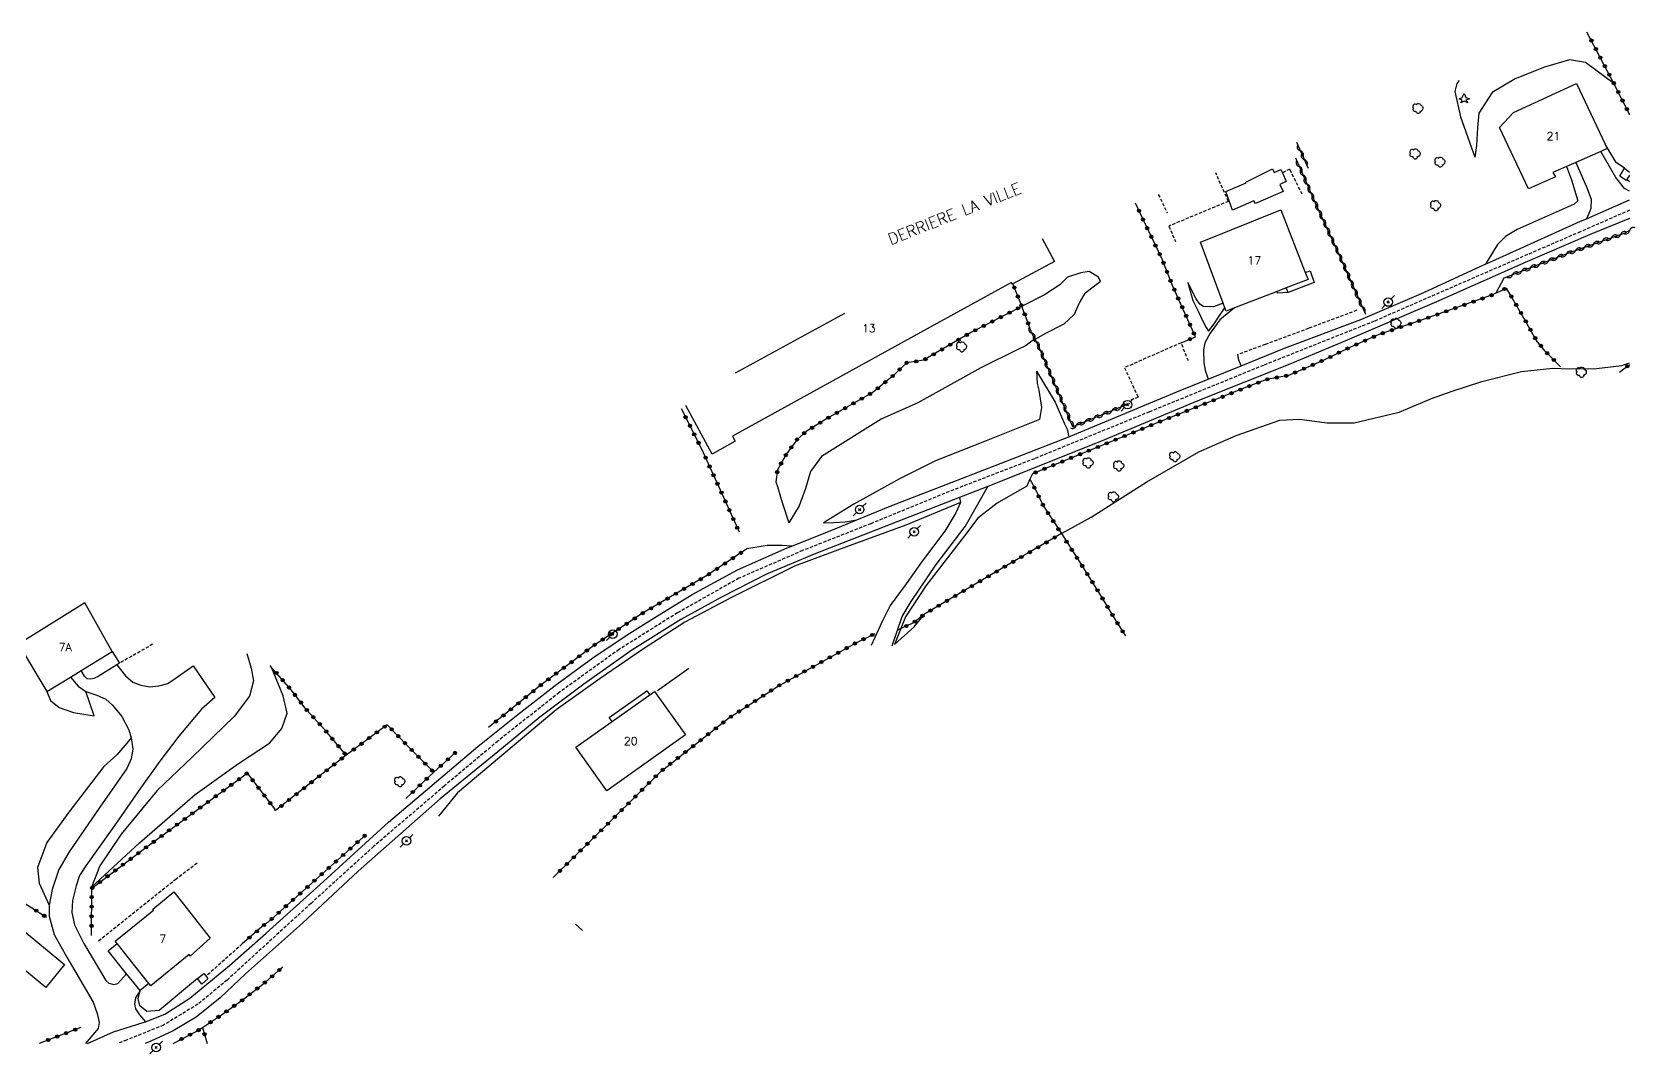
# Model space of a CAD drawing. Header units: millimetres. Extents: x 268000 to 269001, y 118998 to 120000.
# Drawn here: x 268750.5 to 269001, y 118998.4 to 119157.9 of the extents above; entities that cross this region are included whole.
import ezdxf
from ezdxf.enums import TextEntityAlignment as Align

# ---------------------------------------------------------------- set-up
doc = ezdxf.new("R2010")
doc.units = ezdxf.units.MM
doc.linetypes.add('DASHED', pattern=[0.75, 0.5, -0.25])
doc.layers.get('0').update_dxf_attribs({"linetype": 'CONTINUOUS'})
for name, color, linetype in [('W0001', 6, 'DASHED'), ('W0008', 7, 'CONTINUOUS'), ('W0017', 7, 'CONTINUOUS'), ('W0101', 7, 'CONTINUOUS'), ('W0104', 1, 'CONTINUOUS'), ('W0105', 7, 'CONTINUOUS'), ('W0112', 1, 'DASHED'), ('W0211', 2, 'CONTINUOUS'), ('W0214', 2, 'CONTINUOUS'), ('W0300', 7, 'CONTINUOUS'), ('W0303', 7, 'CONTINUOUS'), ('W0310', 3, 'CONTINUOUS'), ('W0322', 7, 'CONTINUOUS'), ('W0323', 7, 'CONTINUOUS'), ('W0473', 7, 'CONTINUOUS'), ('W0989', 7, 'CONTINUOUS'), ('W0991', 7, 'CONTINUOUS')]:
    doc.layers.add(name, color=color, linetype=linetype)
doc.styles.get("Standard").update_dxf_attribs({"font": 'romans.shx', "width": 0.85})

# ---------------------------------------------------------------- blocks, each defined once
blk = doc.blocks.new('T300')
for p, q in [((-0.8, 0.51), (-0.86, 0.34)), ((-0.86, 0.34), (-0.86, 0.17)), ((-0.86, 0.17), (-0.74, 0.06)), ((-0.69, 0.63), (-0.8, 0.51)), ((-0.8, -0.06), (-0.74, 0.06)), ((-0.74, 0.06), (-0.69, 0.11)), ((-0.57, 0.69), (-0.69, 0.63)), ((-0.46, 0.69), (-0.57, 0.69)), ((-0.29, 0.63), (-0.46, 0.69)), ((-0.29, 0.63), (-0.17, 0.74)), ((-0.23, 0.57), (-0.29, 0.63)), ((-0.17, 0.74), (-0.06, 0.8)), ((-0.06, 0.8), (0.06, 0.8)), ((0.06, 0.8), (0.23, 0.74)), ((0.23, 0.74), (0.34, 0.63)), ((0.34, 0.63), (0.4, 0.51)), ((0.46, 0.46), (0.34, 0.46)), ((0.4, 0.51), (0.4, 0.46)), ((0.57, 0.4), (0.46, 0.46)), ((0.57, 0.4), (0.69, 0.29)), ((0.69, 0.29), (0.74, 0.17)), ((0.74, 0.06), (0.69, -0.17)), ((0.74, 0.17), (0.74, 0.06)), ((-0.8, -0.17), (-0.8, -0.06)), ((-0.8, -0.23), (-0.8, -0.17)), ((-0.74, -0.34), (-0.8, -0.23)), ((-0.69, -0.4), (-0.74, -0.34)), ((-0.51, -0.46), (-0.69, -0.4)), ((-0.4, -0.46), (-0.51, -0.46)), ((-0.4, -0.46), (-0.34, -0.46)), ((-0.34, -0.46), (-0.34, -0.4)), ((-0.34, -0.51), (-0.34, -0.46)), ((-0.29, -0.63), (-0.34, -0.51)), ((-0.17, -0.74), (-0.29, -0.63)), ((-0.06, -0.8), (-0.17, -0.74)), ((0.06, -0.8), (-0.06, -0.8)), ((0.17, -0.74), (0.06, -0.8)), ((0.23, -0.69), (0.17, -0.74)), ((0.29, -0.46), (0.23, -0.46)), ((0.29, -0.63), (0.23, -0.69)), ((0.46, -0.4), (0.29, -0.46)), ((0.34, -0.51), (0.29, -0.63)), ((0.34, -0.51), (0.34, -0.46)), ((0.57, -0.34), (0.46, -0.4)), ((0.63, -0.29), (0.57, -0.34)), ((0.69, -0.17), (0.63, -0.29))]:
    blk.add_line(p, q)
blk = doc.blocks.new('T303')
for p, q in [((-0.77, 0), (-0.28, 0.21)), ((-0.28, -0.21), (-0.77, 0)), ((-0.28, 0.21), (0, 0.83)), ((0, 0.83), (0.28, 0.21)), ((0.28, 0.21), (0.83, 0)), ((0.83, 0), (0.28, -0.21)), ((-0.49, -0.63), (-0.28, -0.21)), ((0, -0.35), (-0.49, -0.63)), ((0.56, -0.63), (0, -0.35)), ((0.28, -0.21), (0.56, -0.63))]:
    blk.add_line(p, q)
blk = doc.blocks.new('T473')
for p, q in [((-0.166667, 0.166667), (0.166667, -0.166667)), ((-0.166667, -0.166667), (0.166667, 0.166667)), ((0.500001, 0.500001), (1.000002, 1.000002)), ((-1.000002, -1.000002), (-0.500001, -0.500001))]:
    blk.add_line(p, q)
blk.add_ellipse((0, 0), major_axis=(0.471405, 0.471405), ratio=1, start_param=5.4977871438, end_param=11.780972451)
blk = doc.blocks.new('t323o')
at = {"color": 0, "linetype": 'Continuous'}
for radius in [0.25, 0.15]:
    blk.add_circle((0, 0), radius, dxfattribs=at)
blk = doc.blocks.new('t322o')
at = {"color": 0, "linetype": 'Continuous'}
for radius in [0.25, 0.15]:
    blk.add_circle((0, 0), radius, dxfattribs=at)
blk = doc.blocks.new('t310o')
at = {"color": 0, "linetype": 'Continuous'}
for centre, start, end in [((-0.5, 0.38), 216.8699, 323.1304), ((0.5, -0.37), 36.8699, 143.1303)]:
    blk.add_arc(centre, 0.625, start, end, dxfattribs=at)

msp = doc.modelspace()

# ---------------------------------------------------------------- linework, layer by layer
at = {"layer": 'W0001'}
msp.add_lwpolyline([(269000, 119130.08), (268992.29, 119126.71), (268976.45, 119119.87), (268960.09, 119112.74), (268942.79, 119105.86), (268924.99, 119098.6), (268907.03, 119091.29), (268893.7, 119086.15), (268881.46, 119081.14), (268870.81, 119076.94), (268860.87, 119072.63), (268851.27, 119067.22), (268842.14, 119061.5), (268832.8, 119054.79), (268823.21, 119047.2), (268814.87, 119040.2), (268803.85, 119030.78), (268794.02, 119021.85), (268780.93, 119009.9), (268776.35, 119006.11), (268770.99, 119002.86), (268765.23, 119000.53), (268763.8, 119000)], dxfattribs=at)
at = {"layer": 'W0008'}
for points in [[(268759.11, 119000), (268763.17, 119001.8), (268767.8, 119003.25), (268768.2, 119003.4), (268771.19, 119004.56), (268775.12, 119007.07), (268781.3, 119012.15), (268787.03, 119017.2), (268796, 119025.26), (268806.16, 119034.52), (268820.07, 119046.34), (268826.32, 119051.37), (268832.43, 119056.07), (268838.04, 119060.19), (268843.4, 119063.79), (268847.74, 119066.49), (268853.58, 119070.07), (268860.67, 119073.94), (268868.43, 119077.38), (268869.14, 119077.65), (268876.29, 119080.49), (268879.27, 119081.72), (268884.76, 119083.99), (268894.86, 119087.89), (268905.32, 119091.96), (268912.41, 119094.71), (268929.29, 119101.71), (268934.19, 119103.7), (268939.32, 119105.78), (268946.1, 119108.52), (268958.03, 119113.02), (268967.84, 119117.24), (268977.42, 119121.65), (268977.48, 119121.68), (268984.51, 119124.85), (268992.31, 119128.35), (268993.24, 119128.75), (269000, 119131.7)], [(269000, 119128.81), (268993.83, 119126.27), (268983.7, 119121.92), (268969.84, 119115.75), (268955.9, 119109.79), (268946.92, 119106.03), (268932.57, 119100.3), (268917.97, 119094.21), (268900.45, 119087.23), (268899.75, 119086.96), (268895.31, 119085.24), (268886.61, 119081.86), (268872.9, 119076.51), (268865.19, 119073.24), (268858.17, 119069.69), (268851.82, 119066.21), (268844.13, 119061.39), (268836.63, 119056.1), (268829.78, 119050.95), (268823.22, 119045.54), (268814.21, 119038.18), (268801.38, 119026.88), (268792.69, 119018.79), (268783.78, 119010.89), (268779.83, 119007.11), (268776.07, 119004.12), (268772.5, 119001.95), (268769.02, 119000.35), (268768.14, 119000)]]:
    msp.add_lwpolyline(points, dxfattribs=at)
at = {"layer": 'W0017'}
for points in [[(269000, 119133.06), (268999.2, 119133.49), (268997.86, 119135.18), (268995.5, 119139.26)], [(268991.59, 119137.54), (268993.25, 119133.73), (268993.98, 119131.8), (268993.93, 119130.35), (268993.78, 119129.93), (268993.24, 119128.75)], [(268938.3, 119114.85), (268935.98, 119112.97), (268934.46, 119110.87), (268933.66, 119109.39), (268933.45, 119108.29), (268933.5, 119106.27), (268933.7, 119105.12), (268934.19, 119103.7)], [(268939.32, 119105.78), (268938.93, 119106.67), (268938.8, 119107.56)], [(268884.81, 119062.09), (268886.38, 119066.66), (268887.77, 119068.98), (268891.7, 119074.79), (268896.2, 119080.72), (268898.13, 119084.07), (268899.75, 119086.96)], [(268895.31, 119085.24), (268895.49, 119084.44), (268894.77, 119082.83), (268893.03, 119079.96), (268889.51, 119075.28), (268886.97, 119071.76), (268884.47, 119068.37), (268883.27, 119065.86), (268881.51, 119062.1)], [(268763.72, 119059.13), (268765.05, 119057.37), (268766.18, 119056.42), (268767.43, 119055.92), (268768.85, 119055.67), (268770.26, 119055.85), (268771.66, 119056.18), (268772.81, 119056.96), (268775.62, 119058.97), (268778.99, 119053.99), (268776.92, 119052.18), (268773.37, 119047.98), (268770.42, 119044.08), (268767.12, 119039.49), (268763.48, 119034.24), (268758.85, 119027.72), (268757.87, 119026.21), (268757.34, 119024.6), (268756.78, 119022.32), (268756.7, 119020.45), (268757.1, 119018.53), (268758.57, 119015.63), (268762.01, 119009.85), (268762.47, 119009.41), (268763.24, 119009.19), (268763.88, 119009.38), (268765.23, 119010.89)], [(268756.46, 119057.19), (268757.66, 119055.76), (268758.85, 119054.97), (268760.59, 119054.37), (268762.01, 119053.74), (268763.04, 119052.79), (268764.47, 119051.04), (268765.57, 119048.96), (268765.94, 119047.72), (268766.21, 119045.95), (268765.93, 119044.45), (268765.27, 119042.9), (268761.03, 119036.87), (268756.24, 119029.9), (268754.63, 119027.16), (268753.6, 119024.04), (268753.14, 119021.6), (268753.15, 119019.87), (268753.91, 119017.02), (268755.87, 119013.48), (268760, 119006.46), (268760.62, 119004.7), (268760.95, 119003.29), (268760.8, 119002.36), (268758.8, 119000)], [(268767.36, 119008.28), (268766.62, 119007.1), (268766.44, 119006.14), (268766.61, 119005.4), (268767.22, 119004.47), (268768.2, 119003.4)]]:
    msp.add_lwpolyline(points, dxfattribs=at)
at = {"layer": 'W0101'}
for points in [[(268984.22, 119133.42), (268979.69, 119143), (268981.88, 119145.35), (268991.69, 119149.88), (268996.16, 119140.39), (268996.16, 119140.39), (268996.49, 119139.69), (268995.5, 119139.26), (268991.59, 119137.54), (268990.14, 119136.91), (268988.02, 119135.98), (268988.39, 119135.31)], [(268936.98, 119114.34), (268936.79, 119114.86), (268936.53, 119115.55), (268932.98, 119125.08), (268945.53, 119130.14), (268949.34, 119120.36), (268949.77, 119119.26), (268946.35, 119117.94), (268944.94, 119117.4), (268938.3, 119114.85)], [(268752.75, 119054.93), (268756.46, 119057.19), (268758.15, 119058.23), (268762.96, 119061.17), (268758.73, 119068.77), (268748.33, 119062.33)], [(268840.24, 119039.46), (268835.42, 119046.27), (268847.71, 119054.96), (268852.52, 119048.16)]]:
    msp.add_lwpolyline(points, close=True, dxfattribs=at)
for points in [[(268908.21, 119125.66), (268910.14, 119122.06), (268903.65, 119118.56), (268903.62, 119118.54), (268903.46, 119118.8), (268890.76, 119111.8), (268859.85, 119094.83)], [(268860.35, 119104.68), (268875.8, 119113.11), (268877.42, 119114.01)], [(268859.85, 119094.83), (268860.31, 119094.03), (268856.67, 119092.01), (268852.58, 119099.57)], [(268769.43, 119020.81), (268769.34, 119020.94), (268772.59, 119023.66), (268778.29, 119016.43), (268775.14, 119013.64), (268774.98, 119013.87)], [(268774.98, 119013.87), (268769.02, 119008.98), (268768.7, 119009.38), (268763.74, 119015.62), (268763.45, 119015.98), (268769.43, 119020.81)]]:
    msp.add_lwpolyline(points, dxfattribs=at)
at = {"layer": 'W0101', "const_width": 0.002}
for points in [[(268769.43, 119020.81), (268769.43, 119020.81)], [(268774.98, 119013.87), (268774.98, 119013.87)]]:
    msp.add_lwpolyline(points, close=True, dxfattribs=at)
at = {"layer": 'W0104'}
for points in [[(268937.99, 119130.08), (268936.91, 119132.99), (268940.11, 119134.33), (268940.04, 119134.46), (268944.22, 119136.55), (268944.45, 119135.97), (268945.51, 119136.43), (268945.75, 119135.91), (268946.36, 119134.57), (268945.37, 119134.09), (268945.89, 119133), (268941.58, 119131.1), (268941.32, 119131.55)], [(268752.6, 119008.74), (268742.65, 119016.91), (268745.67, 119020.44), (268755.53, 119012.34)]]:
    msp.add_lwpolyline(points, close=True, dxfattribs=at)
for points in [[(268949.34, 119120.36), (268950.08, 119120.63), (268950.7, 119118.8), (268946.64, 119117.23), (268946.35, 119117.94)], [(268859.85, 119094.83), (268859.85, 119094.83)], [(268762.96, 119061.17), (268764.13, 119059.38), (268763.72, 119059.13), (268760.78, 119057.3), (268760.11, 119056.98), (268759.57, 119056.87), (268759.05, 119056.93), (268758.63, 119057.35), (268758.15, 119058.23)], [(268848.14, 119055.09), (268853.05, 119058.6)], [(268841.06, 119050.26), (268840.61, 119050.9), (268846.5, 119055.07), (268846.96, 119054.43)], [(268768.7, 119009.38), (268767.36, 119008.28), (268765.23, 119010.89), (268762.34, 119014.46), (268763.74, 119015.62)]]:
    msp.add_lwpolyline(points, dxfattribs=at)
at = {"layer": 'W0105'}
for points in [[(268999.45, 119134.71), (268998.47, 119135.4), (268999.17, 119136.63), (269000, 119136.02)], [(269000, 119135.56), (268999.56, 119134.88), (268999.45, 119134.71)], [(268946.64, 119117.23), (268945.01, 119117.12), (268944.94, 119117.4)]]:
    msp.add_lwpolyline(points, dxfattribs=at)
msp.add_lwpolyline([(268776.99, 119009.26), (268776.3, 119010.12), (268777.29, 119010.93), (268777.64, 119010.49), (268777.94, 119010.1)], close=True, dxfattribs=at)
at = {"layer": 'W0112'}
for points in [[(268948.85, 119132.57), (268946.9, 119136.49), (268945.75, 119135.91)], [(268937.32, 119131.46), (268935.34, 119135.93)], [(268926.37, 119132.54), (268927.77, 119129.67)], [(268937.32, 119131.46), (268928.02, 119127.6), (268929.07, 119125.18)], [(268957.38, 119114.45), (268949.86, 119111.63), (268943.09, 119109.11), (268938.8, 119107.56)], [(268931.08, 119106.54), (268929.93, 119109.38), (268921.08, 119105.49), (268923.24, 119100.89), (268921.9, 119100.37)], [(268769.3, 119062.31), (268764.13, 119059.38)], [(268776.24, 119028.14), (268772.96, 119025.64), (268760.72, 119015.88)], [(268783.3, 119015.54), (268777.64, 119010.49)]]:
    msp.add_lwpolyline(points, dxfattribs=at)
at = {"layer": 'W0211'}
for points in [[(268973.38, 119150.33), (268973.01, 119149.84), (268972.7, 119148.62), (268973.6, 119144.65), (268975.8, 119138.35)], [(268999.17, 119136.63), (268997.91, 119137.52), (268996.16, 119140.39)], [(268996.16, 119140.39), (268996.16, 119140.39)], [(268990.14, 119136.91), (268990.89, 119134.83), (268991.93, 119131.52), (268991.32, 119131), (268982.44, 119127.05), (268980.62, 119125.97), (268979.38, 119124.7), (268977.48, 119121.68)], [(269000, 119134.53), (268999.56, 119134.88)], [(268917.35, 119118.95), (268917.02, 119119.65), (268915.57, 119120.5), (268914.26, 119120.3), (268912.21, 119119.61), (268910.97, 119118.44), (268908.58, 119116.85), (268905.1, 119115.09)], [(268936.53, 119115.55), (268934.98, 119114.97), (268933.41, 119115.05), (268932.86, 119115.43), (268932.28, 119116.23), (268930.97, 119118.79)], [(268980.32, 119119.47), (268979.09, 119117.13)], [(268907.36, 119104.94), (268907.44, 119103.02), (268907.71, 119101.96), (268908.15, 119099.3), (268907.84, 119097.38), (268899.5, 119094.1), (268891.6, 119090.96), (268886.08, 119088.18), (268878.8, 119084.18), (268874.08, 119081.25)], [(268866.65, 119087.7), (268866.88, 119086.93), (268867.61, 119084.47), (268868.69, 119081.27)], [(268906.29, 119088.07), (268905.85, 119086.98), (268901.19, 119084.34), (268898.19, 119081.98), (268896.1, 119079.27), (268890.04, 119071.42), (268886.9, 119066.59), (268886.16, 119064.76), (268885.15, 119062.27)], [(268895.49, 119084.44), (268886.96, 119080.93), (268877.66, 119077.55), (268869.57, 119074.5), (268859.73, 119069.64), (268852.42, 119065.76), (268845.82, 119061.51), (268839.18, 119056.99), (268832.33, 119052.06), (268816.89, 119039.14), (268813.97, 119035.49)], [(268869.14, 119077.65), (268867.65, 119077.74), (268865.26, 119077.75), (268862.12, 119077.22)], [(268784, 119060.9), (268784.7, 119058.61), (268785.07, 119056.59), (268784.45, 119054.24), (268782.03, 119051.05), (268775.48, 119044.71), (268770.01, 119039.5), (268764.36, 119032.68), (268761.06, 119027.75), (268759.74, 119024.4)], [(268752.75, 119054.93), (268753.36, 119053.54), (268754.68, 119052.46), (268756.96, 119051.68), (268760.18, 119051.13)], [(268765.94, 119047.72), (268765.24, 119046.88), (268763.72, 119045.07), (268761.68, 119043.22), (268756.22, 119036.12), (268752.77, 119031.35), (268751.29, 119027.45), (268751.57, 119025.02), (268753.14, 119021.6)], [(268776.3, 119010.12), (268770.34, 119005.13), (268768.41, 119005.01), (268767.32, 119005.87), (268767.05, 119006.99), (268767.36, 119008.28)]]:
    msp.add_lwpolyline(points, dxfattribs=at)
at = {"layer": 'W0214'}
for points in [[(268997.54, 119149.87), (268993.09, 119153.13), (268990.62, 119153.53), (268986.71, 119152.4), (268982.14, 119150.57), (268978.5, 119148.45), (268976.45, 119145.23), (268976.21, 119142.98), (268976.07, 119140.19), (268975.8, 119138.35)], [(268917.35, 119118.95), (268914.83, 119117.03), (268914.17, 119115.87), (268913.76, 119115), (268913.22, 119113.81), (268911.6, 119112.29), (268908.63, 119110.79), (268907.32, 119110.01), (268907.13, 119109.92), (268906.65, 119109.68), (268905.76, 119108.94), (268904.45, 119108.35), (268898.67, 119105.45), (268888.8, 119100.01), (268883.08, 119097.46), (268873.77, 119091.61), (268872.03, 119089.29), (268871.28, 119086.65), (268870.27, 119083.91), (268868.69, 119081.27)], [(268930.97, 119118.79), (268931.77, 119116), (268932.74, 119114.02), (268933.2, 119113.07), (268933.85, 119111.79), (268934.21, 119111.21), (268935.1, 119112.34), (268935.77, 119113.38), (268936.79, 119114.86)], [(268911.23, 119079.59), (268915.89, 119082.16), (268924.6, 119087.68), (268932.71, 119092.37), (268938.56, 119094.92), (268945.34, 119097.29), (268948.45, 119097.47), (268952.72, 119096.9), (268956.95, 119096.9), (268964.02, 119098.57), (268969.07, 119100.69), (268972.27, 119101.84), (268976.91, 119103.35), (268983.08, 119104.88), (268988.02, 119105.44), (268990.65, 119105.33), (268994.82, 119105.36), (268998.76, 119105.85), (269000, 119106.24)], [(268907.36, 119104.94), (268910.29, 119100.09), (268911.7, 119096.74), (268912.15, 119095.88), (268912.41, 119094.71)], [(268874.08, 119081.25), (268875.62, 119081.33), (268877.45, 119081.41), (268879.27, 119081.72)], [(268885.15, 119062.27), (268888.26, 119065.03), (268889.85, 119067.03)], [(268759.74, 119024.4), (268767.26, 119031.33), (268775.92, 119038.88), (268782.71, 119043.71), (268787.55, 119046.86), (268789.46, 119049.15), (268790.3, 119051.57), (268789.67, 119054.26), (268787.88, 119058.71)], [(268760.18, 119051.13), (268758.85, 119054.97)]]:
    msp.add_lwpolyline(points, dxfattribs=at)
at = {"layer": 'W0310'}
for points in [[(268947.94, 119140.7), (268949.78, 119136.65)], [(268947.78, 119138.27), (268950.88, 119131.24), (268954.74, 119122.87), (268958.72, 119113.83)], [(269000, 119126.9), (268999.22, 119126.52), (268990.61, 119123.44), (268980.32, 119119.47)], [(268921.9, 119099.88), (268913.05, 119096.28), (268907.65, 119108.91), (268907.13, 119109.92), (268906.57, 119111.01)]]:
    msp.add_lwpolyline(points, dxfattribs=at)
at = {"layer": 'W0322'}
for points in [[(268997.54, 119149.87), (268993.33, 119157.88)], [(268979.09, 119117.13), (268978.27, 119116.74), (268967.02, 119112.76), (268960.81, 119110.66), (268956.37, 119108.7), (268952.22, 119106.68), (268946.72, 119104.29), (268943.29, 119103.65), (268940.16, 119102.44), (268927.09, 119097.26), (268906.73, 119088.95), (268906.29, 119088.07)], [(268905.1, 119115.09), (268905.05, 119115.07), (268897.18, 119111.02), (268889.71, 119106.65), (268887.08, 119106.25), (268884.73, 119104.05), (268881.86, 119101.68), (268874.71, 119097.61), (268871.36, 119095.53), (268869.96, 119094.3), (268868.31, 119092.04), (268866.89, 119089.53), (268866.65, 119087.7)], [(268851.86, 119099.1), (268855.05, 119092.81)], [(268862.12, 119077.22), (268855.97, 119073.1), (268845.91, 119067.21), (268838.35, 119062.24), (268829.98, 119055.99), (268821.77, 119049.32)], [(268737.19, 119029.62), (268745.85, 119024.11), (268752.72, 119019.7)], [(268758.07, 119002.49), (268751.59, 119000)]]:
    msp.add_lwpolyline(points, dxfattribs=at)
at = {"layer": 'W0323'}
for points in [[(269000, 119144.99), (268999.97, 119145.05), (268997.54, 119149.87)], [(268929.93, 119109.38), (268932.17, 119110.3), (268930.28, 119114.58), (268928.58, 119118.35), (268926.97, 119122.41), (268923.58, 119129.5), (268922.84, 119131.2)], [(268906.57, 119111.01), (268905.89, 119112.84), (268905.05, 119115.07), (268904.89, 119115.51), (268903.65, 119118.56)], [(268979.09, 119117.13), (268980.76, 119117.91)], [(268989.2, 119105.64), (268986.81, 119108.09), (268985.42, 119109.81), (268983.49, 119113.22), (268981.71, 119116.29), (268980.76, 119117.91)], [(268998.43, 119104.8), (269000, 119105.99)], [(268855.05, 119092.81), (268858.21, 119085.87), (268860.89, 119079.85)], [(268906.29, 119088.07), (268907.07, 119086.67), (268908.44, 119083.89), (268911.23, 119079.59)], [(268911.23, 119079.59), (268901.21, 119073.73), (268889.85, 119067.03), (268888.42, 119065.89), (268887.91, 119065.54), (268887.3, 119065.31), (268886.16, 119064.76), (268885.67, 119064.52)], [(268911.23, 119079.59), (268914.35, 119074.77), (268916.17, 119071.87), (268917.21, 119070.21), (268919.75, 119065.99), (268921.24, 119063.63)], [(268831.86, 119025.91), (268841.15, 119035.03), (268848.65, 119042.47), (268859.26, 119050.77), (268866.89, 119055.74), (268879.18, 119062.54), (268882.15, 119063.98)], [(268799.5, 119045.01), (268796.23, 119048.93), (268793.3, 119052.14), (268790.92, 119055.18), (268787.88, 119058.71), (268787.65, 119058.98)], [(268813.2, 119042.34), (268809.09, 119046.48), (268805.95, 119049.76), (268800.3, 119045.59), (268799.5, 119045.01)], [(268799.5, 119045.01), (268788.51, 119036.36), (268788.32, 119036.65)], [(268816.59, 119045.41), (268813.2, 119042.34)], [(268759.75, 119016.85), (268759.78, 119024.26), (268768.23, 119030.58), (268784.07, 119042.2), (268788.32, 119036.65)], [(268813.2, 119042.34), (268808.84, 119038.23)], [(268802.66, 119032.64), (268787.34, 119018.94), (268786.74, 119018.52), (268783.3, 119015.54)], [(268835.36, 119018.62), (268836.46, 119017.64)], [(268777.1, 119002.47), (268780.07, 119004.48), (268783.29, 119006.76), (268786.99, 119009.64), (268789.28, 119011.63), (268789.63, 119011.94)], [(268772.49, 119000), (268776.18, 119001.92), (268777.1, 119002.47)], [(268777.1, 119002.47), (268777.82, 119000)]]:
    msp.add_lwpolyline(points, dxfattribs=at)

# ---------------------------------------------------------------- block references
at = {"layer": 'W0300', "rotation": 359.9999899820874}
for p in [(268966.97, 119145.96), (268966.52, 119138.87), (268970.41, 119137.58), (268969.73, 119130.78), (268963.53, 119112.4), (268895.7, 119108.74), (268992.49, 119104.76), (268915.44, 119090.61), (268929, 119091.59), (268920.23, 119090.14), (268919.4, 119085.32), (268807.95, 119040.85)]:
    msp.add_blockref('T300', p, dxfattribs=at)
at = {"layer": 'W0303', "rotation": 359.9999899820874}
msp.add_blockref('T303', (268974.14, 119147.46), dxfattribs=at)
at = {"layer": 'W0310'}
for p, rotation in [((268948.56, 119139.33), 294.446099420911), ((268949.18, 119137.97), 294.446099420911), ((268948.38, 119136.9), 293.8330303042094), ((268948.99, 119135.52), 293.8330303042094), ((268949.59, 119134.15), 293.8330303042094), ((268950.2, 119132.78), 293.8330303042094), ((268950.81, 119131.41), 293.8330303042094), ((268951.43, 119130.04), 294.7269428769309), ((268952.06, 119128.68), 294.7269428769309), ((268952.69, 119127.32), 294.7269428769309), ((268953.31, 119125.96), 294.7269428769309), ((268997.17, 119125.79), 199.7436590294431), ((268998.59, 119126.3), 199.7436590294431), ((268999.97, 119126.88), 205.2645368968288), ((268953.94, 119124.59), 294.7269428769309), ((268954.57, 119123.23), 294.7269428769309), ((268990.12, 119123.25), 201.0751720033877), ((268991.53, 119123.77), 199.7436590294431), ((268992.94, 119124.27), 199.7436590294431), ((268994.35, 119124.78), 199.7436590294431), ((268995.76, 119125.29), 199.7436590294431), ((268955.18, 119121.86), 293.8000149917095), ((268955.79, 119120.49), 293.8000149917095), ((268983.12, 119120.55), 201.0751720033877), ((268984.52, 119121.09), 201.0751720033877), ((268985.92, 119121.63), 201.0751720033877), ((268987.32, 119122.17), 201.0751720033877), ((268988.72, 119122.71), 201.0751720033877), ((268956.39, 119119.12), 293.8000149917095), ((268957, 119117.74), 293.8000149917095), ((268981.72, 119120.01), 201.0751720033877), ((268957.6, 119116.37), 293.8000149917095), ((268958.21, 119115), 293.8000149917095), ((268906.64, 119110.88), 117.0859075514587), ((268907.33, 119109.54), 117.0611061396961), ((268907.96, 119108.18), 113.1509102642952), ((268908.55, 119106.8), 113.1509102642952), ((268909.14, 119105.43), 113.1509102642952), ((268909.73, 119104.05), 113.1509102642952), ((268910.32, 119102.67), 113.1509102642952), ((268910.91, 119101.29), 113.1509102642952), ((268911.5, 119099.91), 113.1509102642952), ((268912.09, 119098.53), 113.1509102642952), ((268917.73, 119098.19), 202.1320097673515), ((268919.12, 119098.75), 202.1320097673515), ((268920.51, 119099.32), 202.1320097673515), ((268912.68, 119097.15), 113.1509102642952), ((268913.56, 119096.49), 202.1320097673515), ((268914.95, 119097.06), 202.1320097673515), ((268916.34, 119097.62), 202.1320097673515)]:
    msp.add_blockref('t310o', p, dxfattribs=dict(at, rotation=rotation))
at = {"layer": 'W0322'}
for p, rotation in [((268994.03, 119156.56), 117.7082411244947), ((268994.73, 119155.23), 117.7082411244947), ((268995.42, 119153.9), 117.7082411244947), ((268996.12, 119152.57), 117.7082411244947), ((268996.82, 119151.24), 117.7082411244947), ((268997.52, 119149.92), 117.7082411244947), ((268975.6, 119115.8), 199.4520166579718), ((268977.02, 119116.3), 199.4520166579718), ((268978.43, 119116.81), 205.3190715025703), ((268901.79, 119113.39), 207.2218650863141), ((268903.13, 119114.08), 207.2218650863141), ((268904.46, 119114.76), 207.2218650863141), ((268968.53, 119113.3), 199.4520166579718), ((268969.95, 119113.8), 199.4520166579718), ((268971.36, 119114.3), 199.4520166579718), ((268972.77, 119114.8), 199.4520166579718), ((268974.19, 119115.3), 199.4520166579718), ((268897.79, 119111.33), 207.2218650863141), ((268899.13, 119112.02), 207.2218650863141), ((268900.46, 119112.7), 207.2218650863141), ((268961.44, 119110.87), 198.7253666518278), ((268962.86, 119111.35), 198.7253666518278), ((268964.28, 119111.84), 198.7253666518278), ((268965.7, 119112.32), 198.7253666518278), ((268967.12, 119112.8), 199.4520166579718), ((268892.59, 119108.34), 210.2831433671868), ((268893.89, 119109.09), 210.2831433671868), ((268895.18, 119109.85), 210.2831433671868), ((268896.48, 119110.61), 210.2831433671868), ((268955.93, 119108.49), 205.9769675755028), ((268957.3, 119109.11), 203.8307086745562), ((268958.67, 119109.72), 203.8307086745562), ((268960.04, 119110.32), 203.8307086745562), ((268887.08, 119106.25), 223.0761888809777), ((268888.56, 119106.48), 188.785492368384), ((268890, 119106.83), 210.2831433671868), ((268891.3, 119107.58), 210.2831433671868), ((268950.51, 119105.93), 203.4760710273304), ((268951.88, 119106.53), 203.4760710273304), ((268953.24, 119107.17), 205.9769675755028), ((268954.58, 119107.83), 205.9769675755028), ((268883.74, 119103.23), 219.5193610491594), ((268884.89, 119104.2), 223.0761888809777), ((268885.98, 119105.22), 223.0761888809777), ((268943.4, 119103.67), 190.5459480616253), ((268944.88, 119103.95), 190.5459480616253), ((268946.35, 119104.22), 190.5459480616253), ((268947.75, 119104.74), 203.4760710273304), ((268949.13, 119105.34), 203.4760710273304), ((268881.37, 119101.4), 209.6438108380906), ((268882.58, 119102.28), 219.5193610491594), ((268936.42, 119100.95), 201.605414703118), ((268937.81, 119101.51), 201.605414703118), ((268939.2, 119102.06), 201.605414703118), ((268940.6, 119102.61), 201.1648510961284), ((268942, 119103.15), 201.1648510961284), ((268876.16, 119098.44), 209.6438108380906), ((268877.46, 119099.18), 209.6438108380906), ((268878.76, 119099.92), 209.6438108380906), ((268880.07, 119100.66), 209.6438108380906), ((268930.84, 119098.75), 201.605414703118), ((268932.23, 119099.3), 201.605414703118), ((268933.63, 119099.85), 201.605414703118), ((268935.02, 119100.4), 201.605414703118), ((268852.54, 119097.76), 296.8892105445399), ((268853.22, 119096.43), 296.8892105445399), ((268872.3, 119096.12), 211.8436268932544), ((268873.58, 119096.91), 211.8436268932544), ((268874.85, 119097.69), 209.6438108380906), ((268923.88, 119095.95), 202.2174583948115), ((268925.27, 119096.52), 202.2174583948115), ((268926.66, 119097.08), 202.2174583948115), ((268928.05, 119097.64), 201.605414703118), ((268929.44, 119098.19), 201.605414703118), ((268853.89, 119095.09), 296.8892105445399), ((268854.57, 119093.75), 296.8892105445399), ((268869.94, 119094.28), 233.8882640528313), ((268871.07, 119095.27), 221.2813313100982), ((268918.32, 119093.68), 202.2174583948115), ((268919.71, 119094.25), 202.2174583948115), ((268921.1, 119094.82), 202.2174583948115), ((268922.49, 119095.38), 202.2174583948115), ((268868.2, 119091.84), 240.4888271127265), ((268869.06, 119093.07), 233.8882640528313), ((268911.38, 119090.84), 202.2174583948115), ((268912.77, 119091.41), 202.2174583948115), ((268914.16, 119091.98), 202.2174583948115), ((268915.55, 119092.55), 202.2174583948115), ((268916.93, 119093.11), 202.2174583948115), ((268866.85, 119089.19), 262.4976632283165), ((268867.46, 119090.54), 240.4888271127265), ((268907.21, 119089.14), 202.2174583948115), ((268908.6, 119089.71), 202.2174583948115), ((268909.99, 119090.28), 202.2174583948115), ((268859.93, 119075.76), 213.8080746939222), ((268861.18, 119076.59), 213.8080746939222), ((268856.19, 119073.25), 213.8080746939222), ((268857.44, 119074.09), 213.8080746939222), ((268858.69, 119074.92), 213.8080746939222), ((268852.32, 119070.97), 210.3441800249636), ((268853.61, 119071.72), 210.3441800249636), ((268854.91, 119072.48), 210.3441800249636), ((268848.44, 119068.69), 210.3441800249636), ((268849.73, 119069.45), 210.3441800249636), ((268851.02, 119070.21), 210.3441800249636), ((268844.6, 119066.35), 213.3425161275758), ((268845.85, 119067.17), 213.3425161275758), ((268847.14, 119067.93), 210.3441800249636), ((268840.84, 119063.88), 213.3425161275758), ((268842.09, 119064.7), 213.3425161275758), ((268843.34, 119065.52), 213.3425161275758), ((268837.13, 119061.33), 216.7557933757157), ((268838.33, 119062.23), 216.7557933757157), ((268839.58, 119063.05), 213.3425161275758), ((268833.52, 119058.64), 216.7557933757157), ((268834.73, 119059.53), 216.7557933757157), ((268835.93, 119060.43), 216.7557933757157), ((268829.92, 119055.94), 219.0702052090905), ((268831.12, 119056.84), 216.7557933757157), ((268832.32, 119057.74), 216.7557933757157), ((268826.43, 119053.1), 219.0702052090905), ((268827.59, 119054.05), 219.0702052090905), ((268828.76, 119054.99), 219.0702052090905), ((268824.1, 119051.21), 219.0702052090905), ((268825.26, 119052.16), 219.0702052090905), ((268822.93, 119050.27), 219.0702052090905), ((268751.1, 119020.74), 327.3233432696019), ((268752.36, 119019.93), 327.3233432696019), ((268752.99, 119000.54), 201.0118321657072), ((268754.39, 119001.08), 201.0118321657072), ((268755.79, 119001.61), 201.0118321657072), ((268757.19, 119002.15), 201.0118321657072)]:
    msp.add_blockref('t322o', p, dxfattribs=dict(at, rotation=rotation))
at = {"layer": 'W0323'}
for p, rotation in [((268998.22, 119148.53), 116.7552439372228), ((268998.89, 119147.19), 116.7552439372228), ((268999.57, 119145.85), 116.7552439372228), ((268923.36, 119129.99), 113.4476347366456), ((268923.99, 119128.63), 115.5808300370169), ((268924.64, 119127.28), 115.5808300370169), ((268925.29, 119125.93), 115.5808300370169), ((268925.93, 119124.57), 115.5808300370169), ((268926.58, 119123.22), 115.5808300370169), ((268927.19, 119121.85), 111.5747139026808), ((268927.74, 119120.46), 111.5747139026808), ((268928.29, 119119.06), 111.5747139026808), ((268903.88, 119118.01), 112.0508580417424), ((268904.44, 119116.62), 112.0508580417424), ((268928.88, 119117.68), 114.2593337744592), ((268929.49, 119116.31), 114.2593337744592), ((268980.44, 119117.77), 25.24893468929141), ((268981.51, 119116.62), 120.107412369784), ((268904.99, 119115.23), 110.4151311444282), ((268905.52, 119113.82), 110.4518404660004), ((268930.11, 119114.94), 114.2593337744592), ((268930.72, 119113.57), 113.8829840189665), ((268982.27, 119115.32), 120.2936286251122), ((268983.03, 119114.03), 120.2936286251122), ((268906.04, 119112.42), 110.6765010890292), ((268931.33, 119112.2), 113.8829840189665), ((268931.94, 119110.83), 113.8829840189665), ((268983.77, 119112.73), 119.3585501034471), ((268984.51, 119111.42), 119.3585501034471), ((268931.32, 119109.95), 22.28990149286328), ((268985.25, 119110.11), 119.3585501034471), ((268986.14, 119108.91), 128.9871629578804), ((268987.11, 119107.77), 134.3493428846641), ((268988.16, 119106.7), 134.3493428846641), ((268999.63, 119105.71), 37.11318130238816), ((268855.67, 119091.45), 294.4526536579769), ((268856.29, 119090.08), 294.4526536579769), ((268856.91, 119088.72), 294.4526536579769), ((268857.53, 119087.35), 294.4526536579769), ((268858.15, 119085.99), 294.4526536579769), ((268907.02, 119086.76), 299.1169347910379), ((268858.76, 119084.62), 294.0331078607421), ((268859.37, 119083.25), 294.0331078607421), ((268907.68, 119085.42), 296.2425177189306), ((268908.35, 119084.08), 296.2425177189306), ((268859.99, 119081.88), 294.0331078607421), ((268909.14, 119082.81), 302.9780092293386), ((268909.96, 119081.55), 302.9780092293386), ((268860.6, 119080.51), 294.0331078607421), ((268908.9, 119078.22), 210.3008541402918), ((268910.19, 119078.98), 210.3008541402918), ((268910.78, 119080.29), 302.9780092293386), ((268912.05, 119078.33), 302.9313740841026), ((268905.01, 119075.95), 210.3008541402918), ((268906.31, 119076.71), 210.3008541402918), ((268907.6, 119077.46), 210.3008541402918), ((268912.86, 119077.07), 302.9313740841026), ((268913.68, 119075.81), 302.9313740841026), ((268901.13, 119073.68), 210.5369011503868), ((268902.42, 119074.44), 210.3008541402918), ((268903.72, 119075.19), 210.3008541402918), ((268914.49, 119074.55), 302.0851477302337), ((268915.29, 119073.28), 302.0851477302337), ((268895.96, 119070.63), 210.5369011503868), ((268897.25, 119071.39), 210.5369011503868), ((268898.54, 119072.16), 210.5369011503868), ((268899.84, 119072.92), 210.5369011503868), ((268916.09, 119072.01), 302.0851477302337), ((268916.88, 119070.74), 302.0829272533284), ((268892.08, 119068.34), 210.5369011503868), ((268893.38, 119069.11), 210.5369011503868), ((268894.67, 119069.87), 210.5369011503868), ((268917.67, 119069.46), 301.0616774440061), ((268918.44, 119068.17), 301.0616774440061), ((268888.35, 119065.85), 214.9920201983392), ((268889.53, 119066.77), 218.3613444679062), ((268890.79, 119067.58), 210.5369011503868), ((268919.21, 119066.89), 301.0616774440061), ((268881.69, 119063.76), 25.80384509963069), ((268887.02, 119065.17), 205.715987456234), ((268920, 119065.61), 302.2778963300823), ((268920.8, 119064.34), 302.2778963300823), ((268876.37, 119060.99), 28.97141983111566), ((268877.69, 119061.72), 28.97141983111566), ((268879, 119062.45), 28.97141983111566), ((268880.34, 119063.11), 25.80384509963069), ((268872.44, 119058.81), 28.97141983111566), ((268873.75, 119059.54), 28.97141983111566), ((268875.06, 119060.27), 28.97141983111566), ((268788.63, 119057.84), 130.8171973304284), ((268789.61, 119056.71), 130.8171973304284), ((268867.19, 119055.91), 28.97141983111566), ((268868.5, 119056.63), 28.97141983111566), ((268869.81, 119057.36), 28.97141983111566), ((268871.12, 119058.09), 28.97141983111566), ((268790.59, 119055.57), 130.8171973304284), ((268791.53, 119054.41), 128.0023825063424), ((268792.46, 119053.22), 128.0023825063424), ((268863.4, 119053.47), 33.10859059653209), ((268864.66, 119054.29), 33.10859059653209), ((268865.92, 119055.11), 33.10859059653209), ((268793.39, 119052.05), 132.3296271574233), ((268794.4, 119050.94), 132.3296271574233), ((268859.64, 119051.01), 33.10859059653209), ((268860.89, 119051.83), 33.10859059653209), ((268862.15, 119052.65), 33.10859059653209), ((268795.41, 119049.83), 132.3296271574233), ((268796.41, 119048.71), 129.8645099520336), ((268804.33, 119048.57), 216.4407054683978), ((268805.54, 119049.46), 216.4407054683978), ((268806.63, 119049.04), 133.8137552821525), ((268856.07, 119048.27), 38.03204180688164), ((268857.25, 119049.19), 38.03204180688164), ((268858.43, 119050.12), 38.03204180688164), ((268797.37, 119047.56), 129.8645099520336), ((268798.33, 119046.41), 129.8645099520336), ((268800.71, 119045.89), 216.4407054683978), ((268801.92, 119046.78), 216.4407054683978), ((268803.13, 119047.68), 216.4407054683978), ((268807.67, 119047.96), 133.8137552821525), ((268808.71, 119046.88), 133.8137552821525), ((268809.76, 119045.81), 134.7498016797512), ((268853.71, 119046.42), 38.03204180688164), ((268854.89, 119047.35), 38.03204180688164), ((268797.66, 119043.56), 218.2165711125463), ((268798.84, 119044.49), 218.2165711125463), ((268799.29, 119045.26), 129.8645099520336), ((268810.82, 119044.74), 134.7498016797512), ((268811.87, 119043.68), 134.7498016797512), ((268814.31, 119043.35), 222.1185647779465), ((268815.42, 119044.35), 222.1185647779465), ((268816.53, 119045.36), 222.1185647779465), ((268850.16, 119043.65), 38.03204180688164), ((268851.34, 119044.57), 38.03204180688164), ((268852.52, 119045.5), 38.03204180688164), ((268782.78, 119041.25), 36.24631140430613), ((268783.99, 119042.14), 36.24631140430613), ((268784.92, 119041.09), 307.4425410173469), ((268794.12, 119040.78), 218.2165711125463), ((268795.3, 119041.71), 218.2165711125463), ((268796.48, 119042.64), 218.2165711125463), ((268812.11, 119041.32), 223.3159121093348), ((268812.93, 119042.61), 134.7498016797512), ((268846.82, 119040.65), 44.74313874141046), ((268847.88, 119041.71), 44.74313874141046), ((268848.98, 119042.72), 38.03204180688164), ((268779.15, 119038.59), 36.24631140430613), ((268780.36, 119039.48), 36.24631140430613), ((268781.57, 119040.36), 36.24631140430613), ((268785.83, 119039.9), 307.4425410173469), ((268786.74, 119038.71), 307.4425410173469), ((268791.77, 119038.92), 218.2165711125463), ((268792.95, 119039.85), 218.2165711125463), ((268809.93, 119039.26), 223.3159121093348), ((268811.02, 119040.29), 223.3159121093348), ((268844.69, 119038.54), 44.74313874141046), ((268845.75, 119039.59), 44.74313874141046), ((268775.52, 119035.93), 36.24631140430613), ((268776.73, 119036.82), 36.24631140430613), ((268777.94, 119037.7), 36.24631140430613), ((268787.66, 119037.52), 307.4425410173469), ((268789.41, 119037.07), 218.2165711125463), ((268790.59, 119038), 218.2165711125463), ((268842.56, 119036.43), 44.74313874141046), ((268843.62, 119037.48), 44.74313874141046), ((268771.89, 119033.27), 36.24631140430613), ((268773.1, 119034.15), 36.24631140430613), ((268774.31, 119035.04), 36.24631140430613), ((268839.35, 119033.27), 44.48338719988659), ((268840.42, 119034.32), 44.48338719988659), ((268841.49, 119035.37), 44.74313874141046), ((268768.26, 119030.61), 36.24631140430613), ((268769.47, 119031.49), 36.24631140430613), ((268770.68, 119032.38), 36.24631140430613), ((268801.29, 119031.42), 221.8111990215654), ((268802.41, 119032.42), 221.8111990215654), ((268837.21, 119031.16), 44.48338719988659), ((268838.28, 119032.22), 44.48338719988659), ((268765.86, 119028.81), 36.82319120641154), ((268767.06, 119029.71), 36.82319120641154), ((268797.94, 119028.42), 221.8111990215654), ((268799.06, 119029.42), 221.8111990215654), ((268800.17, 119030.42), 221.8111990215654), ((268835.07, 119029.06), 44.48338719988659), ((268836.14, 119030.11), 44.48338719988659), ((268762.26, 119026.11), 36.82319120641154), ((268763.46, 119027.01), 36.82319120641154), ((268764.66, 119027.91), 36.82319120641154), ((268795.7, 119026.42), 221.8111990215654), ((268796.82, 119027.42), 221.8111990215654), ((268832.93, 119026.96), 44.48338719988659), ((268834, 119028.01), 44.48338719988659), ((268759.86, 119024.31), 36.82319120641154), ((268761.06, 119025.21), 36.82319120641154), ((268792.35, 119023.42), 221.8111990215654), ((268793.47, 119024.42), 221.8111990215654), ((268794.58, 119025.42), 221.8111990215654), ((268759.77, 119021.35), 89.73707074800537), ((268759.78, 119022.85), 89.73707074800537), ((268790.11, 119021.42), 221.8111990215654), ((268791.23, 119022.42), 221.8111990215654), ((268759.76, 119019.85), 89.73707074800537), ((268759.76, 119018.35), 89.73707074800537), ((268786.7, 119018.49), 220.8909062852789), ((268787.88, 119019.42), 221.8111990215654), ((268788.99, 119020.42), 221.8111990215654), ((268784.43, 119016.52), 220.8909062852789), ((268785.57, 119017.5), 220.8909062852789), ((268789.09, 119011.47), 41.02454901192383), ((268785.63, 119008.58), 37.97465820763973), ((268786.82, 119009.51), 37.97465820763973), ((268787.96, 119010.48), 41.02454901192383), ((268782.04, 119005.88), 35.20641384973609), ((268783.27, 119006.74), 35.20641384973609), ((268784.45, 119007.66), 37.97465820763973), ((268778.34, 119003.31), 34.17764168719444), ((268779.59, 119004.15), 34.17764168719444), ((268780.82, 119005.01), 35.20641384973609), ((268773.82, 119000.69), 27.42346004492293), ((268775.15, 119001.38), 27.42346004492293), ((268776.47, 119002.09), 30.84532052173919), ((268777.4, 119001.44), 286.2361017068682)]:
    msp.add_blockref('t323o', p, dxfattribs=dict(at, rotation=rotation))
at = {"layer": 'W0473', "rotation": 359.9999899820874}
for p in [(268962.27, 119115.74), (268921.55, 119099.72), (268879.73, 119083.37), (268888.23, 119079.88), (268841.18, 119063.88), (268808.96, 119031.64), (268769.85, 118999.37)]:
    msp.add_blockref('T473', p, dxfattribs=at)

# ---------------------------------------------------------------- texts
at = {"layer": 'W0989'}
msp.add_text('DERRIERE LA VILLE', height=1.75, rotation=21.6927, dxfattribs=at).set_placement((268894.56, 119129.54), align=Align.MIDDLE_CENTER)
at = {"layer": 'W0991'}
for s, p in [('21', (268988.09, 119141.65)), ('17', (268941.38, 119122.24)), ('13', (268881.16, 119111.65)), ('7A', (268755.64, 119061.85)), ('20', (268843.97, 119047.21)), ('7', (268770.87, 119016.32))]:
    msp.add_text(s, height=1.25, dxfattribs=at).set_placement(p, align=Align.MIDDLE_CENTER)

doc.saveas('drawing.dxf')
